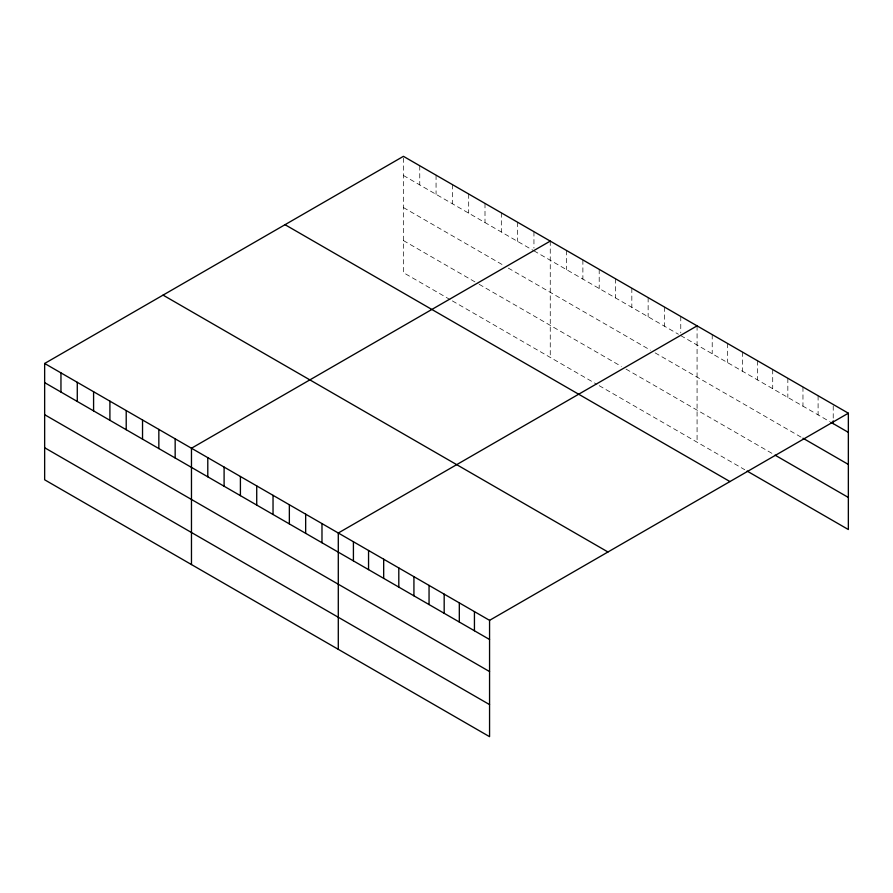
<?xml version="1.0" encoding="UTF-8"?>
<svg xmlns="http://www.w3.org/2000/svg" width="893" height="893" viewBox="0 0 893 893"><rect width="100%" height="100%" fill="white"/><g stroke="black" fill="none" stroke-linecap="round" stroke-linejoin="round"><path stroke-width="0.67" stroke-dasharray="4.46 3.35" d="M403.435 175.486L532.775 250.163M533.947 250.833L678.434 334.261M680.767 335.601L829.731 421.608M403.435 207.556L503.652 265.411M508.307 268.101L650.472 350.179M655.127 352.869L801.802 437.548M403.435 240.585L478.012 283.65M479.173 284.32L621.338 366.398M626.004 369.088L772.713 453.789M450.05 299.568L403.435 272.655L403.435 156.331M452.383 300.908L596.87 384.336M599.203 385.676L744.784 469.729M833.225 405.835L833.225 419.52M818.1 395.733L818.1 414.888M802.963 387.004L802.963 406.159M787.838 378.264L787.838 397.418M772.713 369.535L772.713 388.689M757.588 360.794L757.588 379.96M742.463 352.065L742.463 371.22M727.337 343.336L727.337 362.491M712.212 334.596L712.212 353.751M697.076 325.867L697.076 442.191M680.767 316.446L680.767 332.866M664.448 307.025L664.448 326.191M648.139 297.615L648.139 316.769M631.831 288.193L631.831 307.348M615.511 278.772L615.511 297.927M599.203 269.351L599.203 288.517M582.883 259.941L582.883 279.096M566.575 250.52L566.575 269.675M550.255 241.099L550.255 357.423M533.947 231.678L533.947 248.098M517.627 222.257L517.627 241.423M501.319 212.847L501.319 232.001M484.999 203.425L484.999 222.58M468.691 194.004L468.691 213.159M452.383 184.583L452.383 203.749M436.063 175.173L436.063 194.328M419.755 165.752L419.755 184.907"/><path stroke-width="1.34" d="M44.65 363.473L489.565 620.345L489.565 736.669L44.65 479.798L44.65 363.473L403.435 156.331L848.35 413.202L848.35 529.527L747.117 471.08M550.255 241.099L191.47 448.241L191.47 564.566M697.076 325.867L338.291 533.009L338.291 649.334M489.565 620.345L848.35 413.202M830.892 422.277L848.35 432.357M802.963 438.217L848.35 464.427M775.046 455.14L848.35 497.457M285.034 224.69L729.949 481.561M163.051 295.114L607.966 551.986M44.65 382.628L489.565 639.5M44.65 414.698L489.565 671.569M44.65 447.739L489.565 704.599M833.225 420.882L833.225 423.628M474.44 611.616L474.44 630.771M459.315 602.875L459.315 622.03M444.178 594.146L444.178 613.301M429.053 585.406L429.053 604.572M413.928 576.677L413.928 595.832M398.803 567.948L398.803 587.103M383.677 559.208L383.677 578.363M368.552 550.479L368.552 569.634M353.416 541.738L353.416 560.904M321.982 523.588L321.982 542.743M305.663 514.167L305.663 533.333M289.354 504.757L289.354 523.912M273.035 495.336L273.035 514.491M256.726 485.915L256.726 505.07M240.407 476.494L240.407 495.66M224.098 467.084L224.098 486.238M207.79 457.662L207.79 476.817M175.162 438.82L175.162 457.986M158.842 429.41L158.842 448.565M142.534 419.989L142.534 439.144M126.214 410.568L126.214 429.723M109.906 401.147L109.906 420.313M93.586 391.737L93.586 410.892M77.278 382.316L77.278 401.47M60.958 372.894L60.958 392.049"/></g></svg>
